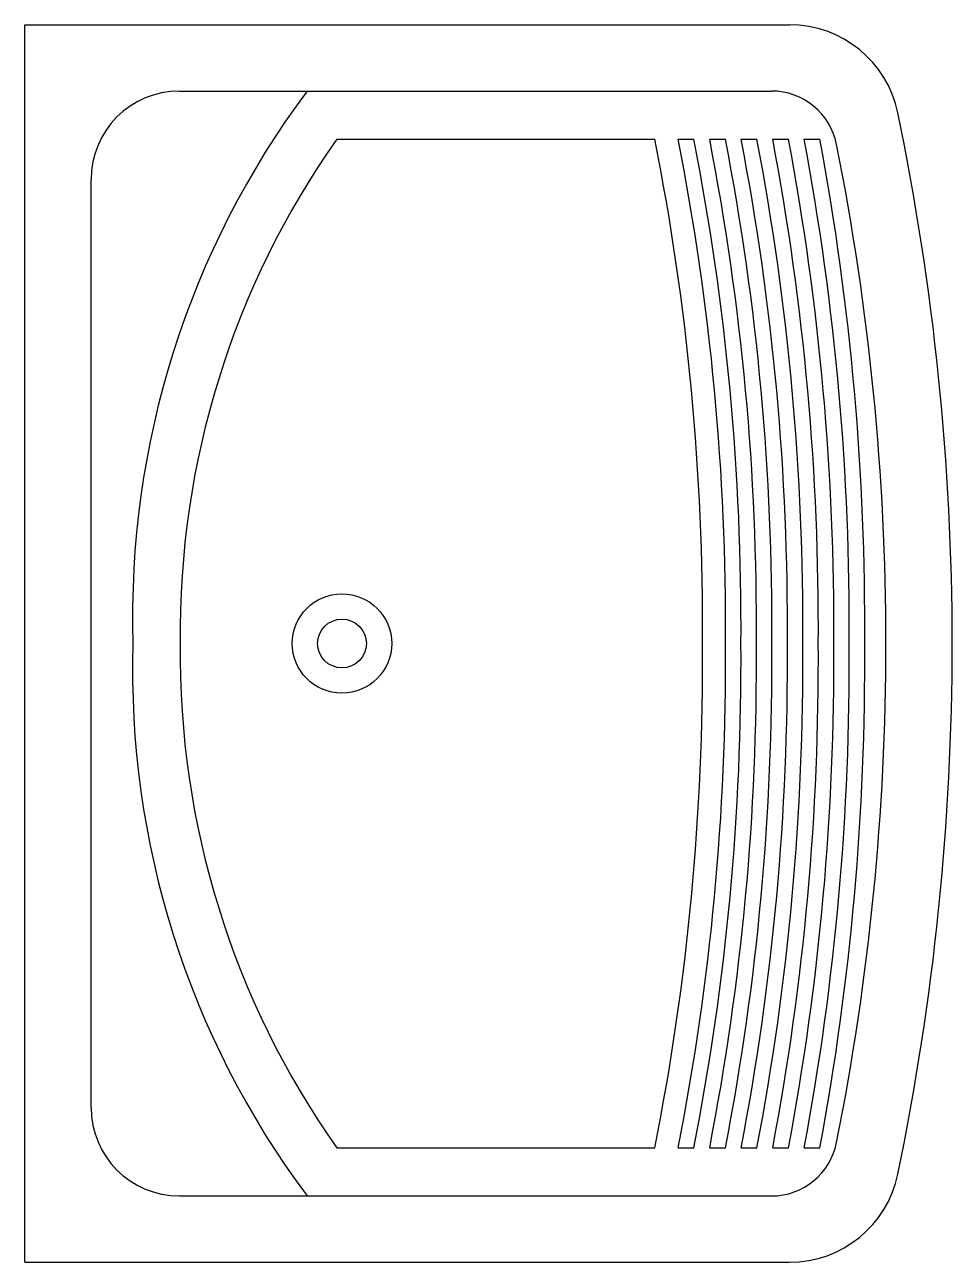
# Model space of a CAD drawing. Header units: millimetres. Extents: x -3044.208 to -3043.789, y 2893.957 to 2894.517.
import ezdxf

# ---------------------------------------------------------------- set-up
doc = ezdxf.new("R2010")
doc.units = ezdxf.units.MM
doc.header["$LTSCALE"] = 10
doc.layers.add('Serviço_Tanques', color=2, linetype='Continuous')

msp = doc.modelspace()

# ---------------------------------------------------------------- linework, layer by layer
at = {"layer": 'Serviço_Tanques'}
for p, q in [((-3044.208379282387, 2893.957425537378), (-3044.208379282387, 2894.517425537377)), ((-3044.208379282387, 2894.517425537377), (-3043.862341370674, 2894.517425537377)), ((-3044.208379282387, 2893.957425537378), (-3043.862341370674, 2893.957425537378))]:
    msp.add_line(p, q, dxfattribs=at)
at = {"layer": 'Serviço_Tanques', "color": 1}
for p, q in [((-3044.138379282387, 2894.487425537377), (-3043.870510814075, 2894.487425537377)), ((-3044.067234792636, 2894.465599374659), (-3043.923305085922, 2894.465599374659)), ((-3043.912759741108, 2894.465599374659), (-3043.905626340932, 2894.465599374659)), ((-3043.898494606204, 2894.465599374659), (-3043.891364505644, 2894.465599374659)), ((-3043.884236008761, 2894.465599374659), (-3043.877109085819, 2894.465599374659)), ((-3043.869983707824, 2894.465599374659), (-3043.862859846495, 2894.465599374659)), ((-3043.85573747424, 2894.465599374659), (-3043.848616564139, 2894.465599374659)), ((-3044.178379282387, 2894.027425537378), (-3044.178379282387, 2894.447425537378)), ((-3044.067234792636, 2894.009251700096), (-3043.923305085922, 2894.009251700096)), ((-3043.912759741108, 2894.009251700096), (-3043.905626340932, 2894.009251700096)), ((-3043.898494606204, 2894.009251700096), (-3043.891364505644, 2894.009251700096)), ((-3043.884236008761, 2894.009251700096), (-3043.877109085819, 2894.009251700096)), ((-3043.869983707824, 2894.009251700096), (-3043.862859846495, 2894.009251700096)), ((-3043.85573747424, 2894.009251700096), (-3043.848616564139, 2894.009251700096)), ((-3044.138379282387, 2893.987425537378), (-3043.870510814075, 2893.987425537378))]:
    msp.add_line(p, q, dxfattribs=at)
for radius in [0.02249999999997954, 0.0110337866534264]:
    msp.add_circle((-3044.064870408678, 2894.237425537377), radius, dxfattribs=at)
at = {"layer": 'Serviço_Tanques'}
for centre, radius, start, end in [((-3043.862341370675, 2894.467425537377), 0.04999999999995453, 11.71321519414306, 90), ((-3044.971680774378, 2894.237425537377), 1.182931556895589, 0, 11.71321519414306), ((-3044.971680774378, 2894.237425537377), 1.182931556895589, 348.2867848058569, 0), ((-3043.862341370675, 2894.007425537378), 0.04999999999995453, 270, 348.2867848058569)]:
    msp.add_arc(centre, radius, start, end, dxfattribs=at)
at = {"layer": 'Serviço_Tanques', "color": 1}
for centre, radius, start, end in [((-3044.138379282388, 2894.447425537378), 0.03999999999996362, 90, 180), ((-3043.762779047185, 2894.249777138482), 0.3968284429305886, 143.2110350497901, 181.7836648222953), ((-3043.870510814076, 2894.457425537378), 0.02999999999997272, 11.29822525319601, 90), ((-3043.750290628815, 2894.242187918659), 0.387770913881039, 144.8202909875937, 180.7036917882089), ((-3045.033970824684, 2894.245636516979), 1.132237626127072, 359.584487752405, 11.20223973616157), ((-3045.030560577584, 2894.245636516979), 1.139237626127066, 359.584487752405, 11.13252571815695), ((-3045.030560577584, 2894.245636516979), 1.146237626127059, 359.584487752405, 11.06367956157627), ((-3045.030560577584, 2894.245636516979), 1.153237626127053, 359.584487752405, 10.99568505853719), ((-3045.030560577584, 2894.245636516979), 1.160237626127047, 359.584487752405, 10.92852640348149), ((-3045.030560577584, 2894.245636516979), 1.167237626127041, 359.584487752405, 10.86218818182918), ((-3045.030560577584, 2894.245636516979), 1.174237626127034, 359.584487752405, 10.79665535971032), ((-3045.030560577584, 2894.245636516979), 1.181237626127028, 359.584487752405, 10.73191326856041), ((-3045.030560577584, 2894.245636516979), 1.188237626127021, 359.584487752405, 10.66794759784932), ((-3045.030560577584, 2894.245636516979), 1.195237626127015, 359.584487752405, 10.60474438068422), ((-3045.030560577584, 2894.245636516979), 1.202237626127009, 359.584487752405, 10.54228998612559), ((-3044.971680774378, 2894.237425537377), 1.152931556895616, 0, 11.29822525319601), ((-3043.762779047185, 2894.225073936273), 0.3968284429305886, 178.2163351777047, 216.7889649502099), ((-3043.750290628815, 2894.232663156096), 0.387770913881039, 179.2963082117911, 215.1797090124063), ((-3045.033970824684, 2894.229214557777), 1.132237626127072, 348.7977602638384, 0.4155122475949823), ((-3045.030560577584, 2894.229214557777), 1.139237626127066, 348.867474281843, 0.4155122475949823), ((-3045.030560577584, 2894.229214557777), 1.146237626127059, 348.9363204384238, 0.4155122475949823), ((-3045.030560577584, 2894.229214557777), 1.153237626127053, 349.0043149414628, 0.4155122475949823), ((-3045.030560577584, 2894.229214557777), 1.160237626127047, 349.0714735965185, 0.4155122475949823), ((-3045.030560577584, 2894.229214557777), 1.167237626127041, 349.1378118181708, 0.4155122475949823), ((-3045.030560577584, 2894.229214557777), 1.174237626127034, 349.2033446402897, 0.4155122475949823), ((-3045.030560577584, 2894.229214557777), 1.181237626127028, 349.2680867314396, 0.4155122475949823), ((-3045.030560577584, 2894.229214557777), 1.188237626127021, 349.3320524021506, 0.4155122475949823), ((-3045.030560577584, 2894.229214557777), 1.195237626127015, 349.3952556193158, 0.4155122475949823), ((-3045.030560577584, 2894.229214557777), 1.202237626127009, 349.4577100138745, 0.4155122475949823), ((-3044.971680774378, 2894.237425537377), 1.152931556895616, 348.7017747468039, 0), ((-3044.138379282388, 2894.027425537378), 0.03999999999996362, 180, 270), ((-3043.870510814076, 2894.017425537378), 0.02999999999997272, 270, 348.7017747468039)]:
    msp.add_arc(centre, radius, start, end, dxfattribs=at)

doc.saveas('drawing.dxf')
